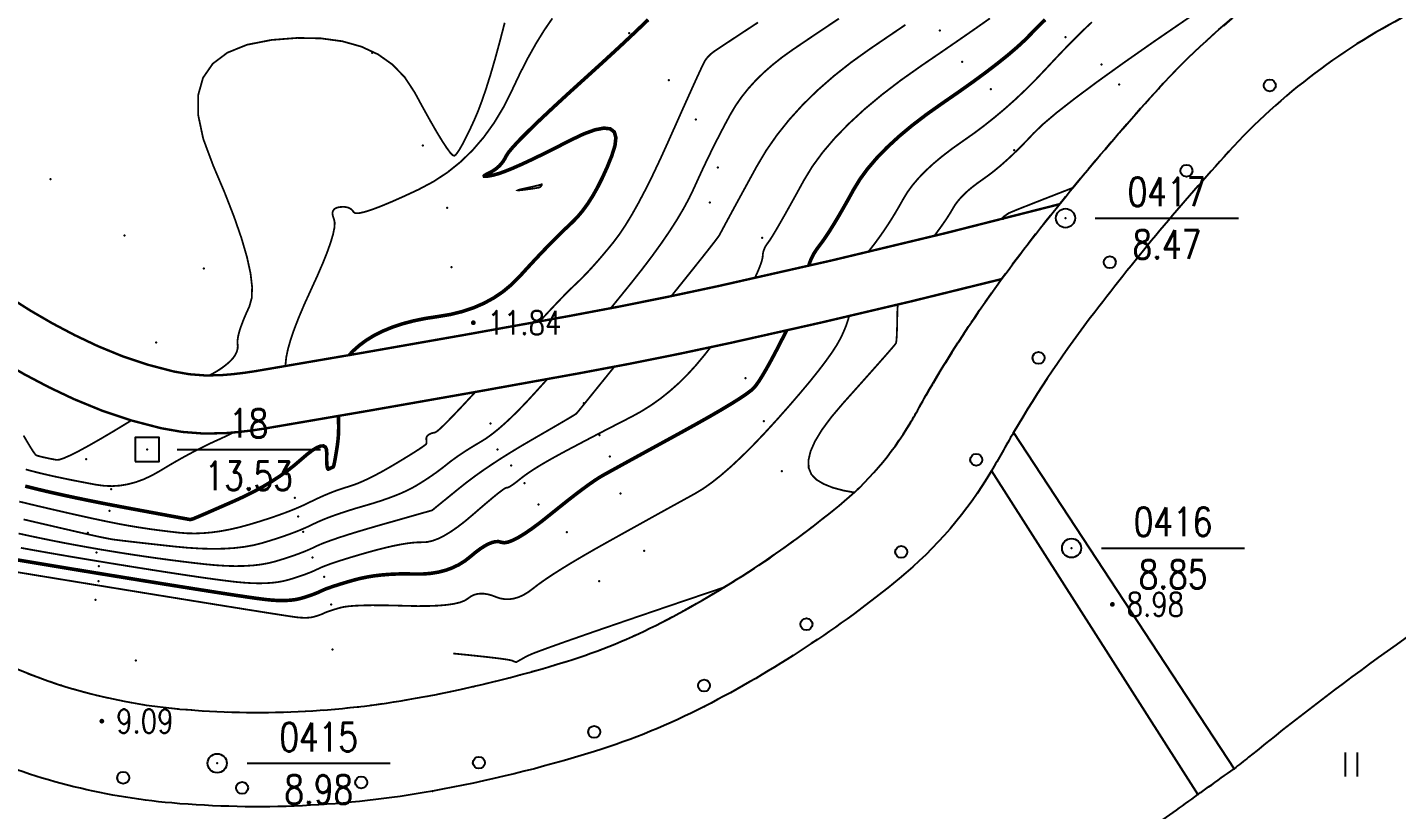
# Model space of a CAD drawing. Extents: x 940 to 2162, y 608 to 1562.
# Drawn here: x 1147.8 to 1205.1, y 651.1 to 683.9 of the extents above; entities that cross this region are included whole.
import ezdxf
from ezdxf.enums import TextEntityAlignment as Align

# ---------------------------------------------------------------- set-up
doc = ezdxf.new("R2010")
doc.units = 0
doc.header["$LTSCALE"] = 0.5
doc.header["$PDSIZE"] = 0.2
doc.linetypes.add('X6', pattern=[2, 1, -1])
doc.layers.get('0').update_dxf_attribs({"linetype": 'CONTINUOUS'})
for name, color, linetype in [('DGX', 2, 'CONTINUOUS'), ('DLSS', 4, 'CONTINUOUS'), ('GCD', 1, 'CONTINUOUS'), ('KZD', 1, 'CONTINUOUS'), ('SXSS', 5, 'CONTINUOUS'), ('ZBTZ', 3, 'CONTINUOUS'), ('ZDH', 1, 'CONTINUOUS')]:
    doc.layers.add(name, color=color, linetype=linetype)
doc.styles.add('HZ', font='rs.shx', dxfattribs={"width": 0.8, "bigfont": 'hztxt.shx'})
doc.linetypes.add('1161', pattern='A,0,[149,AAA.SHX,S=0.15,R=0,X=0,Y=0],-1.6', length=1.6)
doc.linetypes.add('8431', pattern='A,2,[152,AAA.SHX,S=1,R=0,X=0,Y=0],2,[150,AAA.SHX,S=2,R=0,X=0,Y=0],1e-11', length=4)
doc.linetypes.add('8432', pattern='A,2,[158,AAA.SHX,S=1,R=0,X=0,Y=0],2,[150,AAA.SHX,S=2,R=0,X=0,Y=2],1e-11', length=4)

# ---------------------------------------------------------------- blocks, each defined once
blk = doc.blocks.new('gc170')
at = {"linetype": 'Continuous'}
blk.add_circle((0, 0), 0.5, dxfattribs=at)
blk = doc.blocks.new('GC200')
at = {"linetype": 'Continuous', "const_width": 0.2, "flags": 128}
blk.add_lwpolyline([(-0.1, 0, 1), (0.1, 0, 1)], format="xyb", close=True, dxfattribs=at)
blk = doc.blocks.new('gc117')
blk.add_circle((0, 0), 0.8)
blk.add_point((0, 0))
blk = doc.blocks.new('gc121')
for p, q in [((-0.5, -1), (-0.5, 1)), ((0.5, -1), (0.5, 1))]:
    blk.add_line(p, q)
blk = doc.blocks.new('gc115')
blk.add_lwpolyline([(-1, -1), (1, -1), (1, 1), (-1, 1)], close=True)
blk.add_point((0, 0))

msp = doc.modelspace()

# ---------------------------------------------------------------- linework, layer by layer
at = {"layer": 'DGX', "linetype": 'Continuous', "const_width": 0.075, "flags": 128}
for points, elevation in [([(1158.608, 669.733), (1158.605, 669.814), (1158.634, 670.1), (1158.705, 670.438), (1158.815, 670.829), (1158.967, 671.272), (1159.159, 671.767), (1159.391, 672.315), (1159.664, 672.915), (1159.936, 673.51), (1160.165, 674.04), (1160.351, 674.507), (1160.494, 674.909), (1160.594, 675.248), (1160.651, 675.523), (1160.665, 675.734), (1160.636, 675.881), (1160.596, 675.989), (1160.575, 676.085), (1160.575, 676.168), (1160.595, 676.239), (1160.635, 676.296), (1160.695, 676.341), (1160.775, 676.374), (1160.875, 676.393), (1160.98, 676.401), (1161.077, 676.4), (1161.164, 676.388), (1161.241, 676.366), (1161.31, 676.334), (1161.369, 676.292), (1161.418, 676.241), (1161.459, 676.179), (1161.533, 676.135), (1161.683, 676.138), (1161.908, 676.187), (1162.21, 676.282), (1162.587, 676.424), (1163.041, 676.612), (1163.57, 676.847), (1164.175, 677.128), (1164.799, 677.459), (1165.385, 677.844), (1165.932, 678.283), (1166.44, 678.776), (1166.91, 679.323), (1167.342, 679.924), (1167.735, 680.578), (1168.09, 681.287), (1168.426, 681.996), (1168.763, 682.652), (1169.101, 683.255), (1169.441, 683.804), (1169.782, 684.301)], 13), ([(1155.393, 669.335), (1155.42, 669.348), (1155.551, 669.414), (1155.677, 669.485), (1155.8, 669.56), (1155.918, 669.638), (1156.031, 669.721), (1156.14, 669.807), (1156.245, 669.898), (1156.34, 669.991), (1156.421, 670.085), (1156.487, 670.179), (1156.538, 670.274), (1156.575, 670.37), (1156.597, 670.466), (1156.604, 670.563), (1156.597, 670.66), (1156.592, 670.771), (1156.606, 670.906), (1156.639, 671.065), (1156.691, 671.25), (1156.763, 671.459), (1156.853, 671.693), (1156.963, 671.951), (1157.092, 672.235), (1157.189, 672.585), (1157.205, 673.047), (1157.138, 673.619), (1156.989, 674.301), (1156.758, 675.094), (1156.445, 675.997), (1156.05, 677.011), (1155.573, 678.136), (1155.158, 679.25), (1154.949, 680.234), (1154.946, 681.087), (1155.149, 681.81), (1155.558, 682.402), (1156.173, 682.864), (1156.994, 683.195), (1158.021, 683.396), (1159.104, 683.48), (1160.091, 683.461), (1160.983, 683.34), (1161.78, 683.116), (1162.482, 682.79), (1163.088, 682.361), (1163.599, 681.829), (1164.015, 681.195), (1164.363, 680.553), (1164.671, 680), (1164.939, 679.536), (1165.167, 679.16), (1165.355, 678.873), (1165.502, 678.674), (1165.61, 678.564), (1165.678, 678.542), (1165.732, 678.585), (1165.801, 678.668), (1165.883, 678.793), (1165.98, 678.958), (1166.09, 679.164), (1166.214, 679.411), (1166.352, 679.698), (1166.504, 680.026), (1166.667, 680.409), (1166.836, 680.858), (1167.012, 681.375), (1167.195, 681.959), (1167.384, 682.61), (1167.58, 683.329), (1167.784, 684.115)], 13.5), ([(1169.248, 671.603), (1169.596, 671.978), (1169.965, 672.369), (1170.277, 672.694), (1170.532, 672.951), (1170.731, 673.141), (1170.904, 673.306), (1171.086, 673.488), (1171.275, 673.685), (1171.473, 673.9), (1171.678, 674.131), (1171.891, 674.378), (1172.112, 674.642), (1172.341, 674.922), (1172.581, 675.241), (1172.834, 675.619), (1173.101, 676.057), (1173.381, 676.555), (1173.675, 677.113), (1173.982, 677.73), (1174.303, 678.407), (1174.637, 679.144), (1174.96, 679.868), (1175.243, 680.503), (1175.489, 681.05), (1175.696, 681.51), (1175.866, 681.882), (1175.997, 682.167), (1176.09, 682.363), (1176.144, 682.472), (1176.182, 682.536), (1176.226, 682.599), (1176.275, 682.66), (1176.329, 682.72), (1176.389, 682.778), (1176.453, 682.835), (1176.524, 682.891), (1176.599, 682.945), (1176.734, 683.035), (1176.981, 683.198), (1177.34, 683.435), (1177.811, 683.746), (1178.394, 684.129)], 12), ([(1147.454, 664.055), (1147.829, 663.964), (1148.256, 663.862), (1148.737, 663.75), (1149.229, 663.636), (1149.689, 663.531), (1150.119, 663.435), (1150.517, 663.347), (1150.884, 663.269), (1151.22, 663.199), (1151.525, 663.138), (1151.798, 663.086), (1152.06, 663.039), (1152.331, 662.994), (1152.61, 662.95), (1152.898, 662.907), (1153.195, 662.866), (1153.5, 662.827), (1153.814, 662.789), (1154.137, 662.752), (1154.468, 662.726), (1154.81, 662.719), (1155.161, 662.732), (1155.523, 662.764), (1155.894, 662.816), (1156.276, 662.887), (1156.667, 662.977), (1157.068, 663.086), (1157.463, 663.205), (1157.835, 663.323), (1158.185, 663.441), (1158.512, 663.557), (1158.816, 663.673), (1159.098, 663.788), (1159.357, 663.902), (1159.593, 664.016), (1159.816, 664.125), (1160.033, 664.226), (1160.245, 664.32), (1160.452, 664.407), (1160.653, 664.486), (1160.85, 664.557), (1161.041, 664.621), (1161.227, 664.677), (1161.419, 664.738), (1161.627, 664.816), (1161.852, 664.911), (1162.094, 665.024), (1162.352, 665.154), (1162.627, 665.301), (1162.919, 665.466), (1163.227, 665.647), (1163.524, 665.827), (1163.782, 665.985), (1164.001, 666.122), (1164.18, 666.237), (1164.32, 666.331), (1164.421, 666.403), (1164.483, 666.454), (1164.505, 666.483), (1164.508, 666.503), (1164.509, 666.523), (1164.51, 666.543), (1164.51, 666.565), (1164.509, 666.588), (1164.507, 666.611), (1164.505, 666.636), (1164.501, 666.661), (1164.499, 666.686), (1164.5, 666.71), (1164.505, 666.734), (1164.514, 666.757), (1164.526, 666.78), (1164.542, 666.802), (1164.561, 666.823), (1164.584, 666.843), (1164.61, 666.863), (1164.638, 666.88), (1164.67, 666.896), (1164.704, 666.91), (1164.741, 666.922), (1164.78, 666.932), (1164.822, 666.941), (1164.867, 666.948), (1164.95, 666.997), (1165.105, 667.131), (1165.332, 667.352), (1165.631, 667.659), (1166.003, 668.051), (1166.447, 668.529), (1166.553, 668.645)], 12), ([(1147.632, 666.82), (1147.756, 666.607), (1147.864, 666.426), (1147.956, 666.276), (1148.032, 666.158), (1148.092, 666.072), (1148.137, 666.017), (1148.166, 665.993), (1148.188, 665.985), (1148.215, 665.977), (1148.246, 665.967), (1148.28, 665.958), (1148.319, 665.947), (1148.362, 665.936), (1148.409, 665.925), (1148.459, 665.913), (1148.514, 665.901), (1148.573, 665.888), (1148.636, 665.874), (1148.702, 665.86), (1148.773, 665.846), (1148.848, 665.832), (1148.927, 665.817), (1149.01, 665.801), (1149.132, 665.812), (1149.327, 665.877), (1149.596, 665.995), (1149.938, 666.167), (1150.354, 666.393), (1150.843, 666.672), (1151.406, 667.004), (1152.042, 667.391), (1152.145, 667.453)], 13.5), ([(1147.724, 665.402), (1147.859, 665.365), (1148.009, 665.325), (1148.174, 665.283), (1148.355, 665.238), (1148.552, 665.192), (1148.764, 665.143), (1148.992, 665.093), (1149.235, 665.042), (1149.494, 664.988), (1149.768, 664.933), (1150.058, 664.877), (1150.364, 664.818), (1150.685, 664.758), (1151.014, 664.714), (1151.344, 664.703), (1151.674, 664.725), (1152.005, 664.781), (1152.337, 664.869), (1152.669, 664.991), (1153.002, 665.146), (1153.336, 665.334), (1153.667, 665.534), (1153.993, 665.725), (1154.314, 665.906), (1154.629, 666.077), (1154.939, 666.239), (1155.243, 666.391), (1155.542, 666.534), (1155.836, 666.667), (1156.123, 666.8), (1156.4, 666.941), (1156.411, 666.947)], 13)]:
    msp.add_lwpolyline(points, dxfattribs=dict(at, elevation=elevation))
at = {"layer": 'DGX', "color": 3, "linetype": 'Continuous', "const_width": 0.15, "elevation": 12.5, "flags": 128}
for points in [[(1161.274, 670.191), (1161.422, 670.354), (1161.688, 670.592), (1161.99, 670.816), (1162.324, 671.02), (1162.689, 671.202), (1163.086, 671.364), (1163.514, 671.506), (1163.974, 671.627), (1164.466, 671.728), (1164.989, 671.807), (1165.515, 671.895), (1166.012, 672.017), (1166.481, 672.174), (1166.922, 672.366), (1167.336, 672.593), (1167.721, 672.855), (1168.078, 673.153), (1168.408, 673.485), (1168.718, 673.826), (1169.018, 674.15), (1169.306, 674.457), (1169.585, 674.747), (1169.852, 675.019), (1170.109, 675.275), (1170.355, 675.513), (1170.59, 675.734), (1170.818, 675.964), (1171.04, 676.227), (1171.258, 676.526), (1171.47, 676.858), (1171.677, 677.225), (1171.878, 677.627), (1172.075, 678.062), (1172.266, 678.532), (1172.404, 678.969), (1172.441, 679.304), (1172.376, 679.538), (1172.209, 679.67), (1171.94, 679.702), (1171.57, 679.631), (1171.099, 679.46), (1170.525, 679.187), (1169.929, 678.881), (1169.389, 678.611), (1168.906, 678.377), (1168.478, 678.178), (1168.107, 678.015), (1167.792, 677.888), (1167.534, 677.796), (1167.331, 677.74), (1167.175, 677.708), (1167.057, 677.688), (1166.976, 677.68), (1166.932, 677.684), (1166.926, 677.701), (1166.957, 677.729), (1167.025, 677.77), (1167.131, 677.823), (1167.251, 677.885), (1167.362, 677.955), (1167.464, 678.032), (1167.557, 678.116), (1167.642, 678.208), (1167.717, 678.307), (1167.784, 678.414), (1167.842, 678.527), (1167.941, 678.681), (1168.13, 678.908), (1168.41, 679.208), (1168.78, 679.58), (1169.24, 680.026), (1169.791, 680.544), (1170.432, 681.136), (1171.164, 681.8), (1171.911, 682.478), (1172.598, 683.111), (1173.224, 683.699), (1173.791, 684.242)], [(1147.7, 664.702), (1147.987, 664.629), (1148.302, 664.552), (1148.644, 664.471), (1149.013, 664.387), (1149.408, 664.3), (1149.829, 664.21), (1150.276, 664.118), (1150.749, 664.023), (1151.248, 663.925), (1151.773, 663.825), (1152.324, 663.722), (1152.854, 663.624), (1153.313, 663.539), (1153.702, 663.467), (1154.022, 663.408), (1154.272, 663.362), (1154.452, 663.329), (1154.561, 663.309), (1154.602, 663.302), (1154.608, 663.302), (1154.617, 663.303), (1154.628, 663.305), (1154.642, 663.308), (1154.658, 663.312), (1154.676, 663.316), (1154.697, 663.322), (1154.721, 663.329), (1154.77, 663.347), (1154.868, 663.388), (1155.016, 663.45), (1155.213, 663.535), (1155.459, 663.642), (1155.754, 663.771), (1156.099, 663.922), (1156.493, 664.095), (1156.902, 664.284), (1157.293, 664.48), (1157.666, 664.684), (1158.021, 664.895), (1158.358, 665.115), (1158.677, 665.342), (1158.977, 665.577), (1159.26, 665.82), (1159.516, 666.04), (1159.737, 666.207), (1159.923, 666.32), (1160.074, 666.38), (1160.191, 666.386), (1160.273, 666.34), (1160.319, 666.239), (1160.331, 666.086), (1160.328, 665.918), (1160.328, 665.774), (1160.333, 665.654), (1160.341, 665.558), (1160.353, 665.487), (1160.369, 665.439), (1160.389, 665.416), (1160.413, 665.417), (1160.437, 665.429), (1160.46, 665.44), (1160.479, 665.45), (1160.496, 665.458), (1160.511, 665.464), (1160.523, 665.469), (1160.532, 665.473), (1160.539, 665.475), (1160.545, 665.477), (1160.551, 665.48), (1160.558, 665.483), (1160.566, 665.486), (1160.574, 665.49), (1160.582, 665.495), (1160.591, 665.5), (1160.601, 665.506), (1160.612, 665.525), (1160.627, 665.57), (1160.644, 665.643), (1160.664, 665.742), (1160.687, 665.867), (1160.713, 666.019), (1160.742, 666.197), (1160.774, 666.402), (1160.802, 666.625), (1160.821, 666.859), (1160.829, 667.102), (1160.828, 667.355), (1160.817, 667.617), (1160.815, 667.641)]]:
    msp.add_lwpolyline(points, dxfattribs=at)
at = {"layer": 'DGX', "linetype": 'Continuous', "const_width": 0.075}
for points, elevation in [([(1172.226, 672.155), (1172.6, 672.614), (1173.06, 673.182), (1173.526, 673.771), (1173.954, 674.334), (1174.343, 674.873), (1174.694, 675.386), (1175.006, 675.874), (1175.28, 676.338), (1175.516, 676.777), (1175.714, 677.19), (1175.894, 677.589), (1176.077, 677.985), (1176.263, 678.376), (1176.452, 678.764), (1176.644, 679.148), (1176.839, 679.529), (1177.038, 679.906), (1177.239, 680.278), (1177.457, 680.645), (1177.706, 681.004), (1177.986, 681.354), (1178.296, 681.697), (1178.636, 682.03), (1179.008, 682.356), (1179.409, 682.673), (1179.842, 682.983), (1180.299, 683.293), (1180.774, 683.614), (1181.268, 683.945), (1181.78, 684.288)], 11.5), ([(1188.106, 684.299), (1187.555, 683.911), (1186.899, 683.455), (1186.137, 682.93), (1185.268, 682.337), (1184.384, 681.712), (1183.576, 681.094), (1182.844, 680.482), (1182.187, 679.876), (1181.606, 679.277), (1181.101, 678.684), (1180.672, 678.098), (1180.319, 677.518), (1180.019, 676.972), (1179.752, 676.49), (1179.517, 676.071), (1179.314, 675.714), (1179.144, 675.421), (1179.005, 675.19), (1178.899, 675.023), (1178.826, 674.918), (1178.771, 674.845), (1178.724, 674.773), (1178.685, 674.701), (1178.652, 674.628), (1178.626, 674.557), (1178.608, 674.485), (1178.596, 674.414), (1178.592, 674.343), (1178.583, 674.259), (1178.556, 674.151), (1178.513, 674.017), (1178.454, 673.859), (1178.377, 673.675), (1178.283, 673.467), (1178.261, 673.422)], 10.5), ([(1196.51, 684.378), (1195.021, 683.356), (1193.716, 682.442), (1192.593, 681.635), (1191.654, 680.935), (1190.898, 680.344), (1190.325, 679.859), (1189.936, 679.483), (1189.642, 679.17), (1189.356, 678.878), (1189.078, 678.606), (1188.808, 678.355), (1188.546, 678.124), (1188.293, 677.914), (1188.047, 677.724), (1187.81, 677.555), (1187.586, 677.396), (1187.381, 677.24), (1187.195, 677.085), (1187.029, 676.931), (1186.882, 676.779), (1186.754, 676.629), (1186.645, 676.481), (1186.556, 676.334), (1186.465, 676.177), (1186.353, 675.999), (1186.221, 675.8), (1186.067, 675.58), (1185.891, 675.339), (1185.776, 675.185)], 9), ([(1184.567, 684.029), (1183.863, 683.551), (1183.084, 683.02), (1182.295, 682.456), (1181.562, 681.877), (1180.884, 681.283), (1180.262, 680.673), (1179.697, 680.049), (1179.187, 679.409), (1178.732, 678.755), (1178.334, 678.085), (1177.986, 677.448), (1177.682, 676.891), (1177.422, 676.415), (1177.207, 676.018), (1177.036, 675.702), (1176.91, 675.466), (1176.827, 675.311), (1176.79, 675.236), (1176.729, 675.146), (1176.578, 674.946), (1176.337, 674.636), (1176.006, 674.217), (1175.584, 673.688), (1175.073, 673.049), (1174.762, 672.662)], 11), ([(1192.38, 684.142), (1192.114, 683.894), (1191.824, 683.612), (1191.509, 683.297), (1191.17, 682.947), (1190.806, 682.564), (1190.417, 682.147), (1190.012, 681.72), (1189.6, 681.308), (1189.18, 680.911), (1188.752, 680.529), (1188.316, 680.162), (1187.873, 679.809), (1187.421, 679.471), (1186.962, 679.149), (1186.518, 678.835), (1186.113, 678.524), (1185.745, 678.217), (1185.415, 677.913), (1185.123, 677.612), (1184.87, 677.314), (1184.654, 677.02), (1184.477, 676.728), (1184.316, 676.442), (1184.153, 676.163), (1183.986, 675.89), (1183.816, 675.625), (1183.642, 675.366), (1183.465, 675.114), (1183.285, 674.869), (1183.101, 674.632), (1183.017, 674.518)], 9.5), ([(1191.582, 677.201), (1190.147, 676.641), (1189.23, 676.279), (1188.895, 676.138), (1188.852, 676.109), (1188.815, 676.084), (1188.782, 676.061), (1188.755, 676.042), (1188.732, 676.026), (1188.715, 676.012), (1188.702, 676.002), (1188.694, 675.995), (1188.689, 675.989), (1188.684, 675.984), (1188.679, 675.979), (1188.674, 675.975), (1188.67, 675.971), (1188.665, 675.967), (1188.661, 675.964), (1188.657, 675.961), (1188.653, 675.958), (1188.649, 675.955), (1188.646, 675.952), (1188.643, 675.95), (1188.64, 675.947), (1188.638, 675.944), (1188.636, 675.942), (1188.635, 675.939), (1188.614, 675.912), (1188.595, 675.889)], 8.5), ([(1184.248, 672.308), (1184.248, 672.308), (1184.23, 672.001), (1184.226, 671.713), (1184.221, 671.459), (1184.215, 671.242), (1184.209, 671.06), (1184.201, 670.913), (1184.192, 670.802), (1184.182, 670.726), (1184.172, 670.686), (1184.127, 670.628), (1184.017, 670.496), (1183.839, 670.291), (1183.596, 670.014), (1183.286, 669.663), (1182.909, 669.239), (1182.467, 668.743), (1181.957, 668.173), (1181.465, 667.593), (1181.074, 667.064), (1180.784, 666.586), (1180.595, 666.16), (1180.506, 665.785), (1180.518, 665.462), (1180.632, 665.19), (1180.846, 664.969), (1181.149, 664.789), (1181.528, 664.637), (1181.983, 664.515), (1182.428, 664.436)], 9), ([(1182.212, 671.827), (1182.15, 671.616), (1182.065, 671.376), (1181.964, 671.135), (1181.849, 670.891), (1181.7, 670.624), (1181.499, 670.312), (1181.246, 669.956), (1180.942, 669.555), (1180.585, 669.109), (1180.176, 668.619), (1179.715, 668.083), (1179.202, 667.503), (1178.676, 666.928), (1178.178, 666.405), (1177.706, 665.936), (1177.261, 665.519), (1176.843, 665.156), (1176.452, 664.846), (1176.089, 664.589), (1175.751, 664.386), (1175.412, 664.199), (1175.039, 663.994), (1174.634, 663.771), (1174.197, 663.529), (1173.727, 663.268), (1173.224, 662.989), (1172.689, 662.692), (1172.122, 662.376), (1171.561, 662.061), (1171.049, 661.765), (1170.584, 661.49), (1170.166, 661.234), (1169.796, 660.999), (1169.474, 660.783), (1169.199, 660.588), (1168.971, 660.412), (1168.769, 660.261), (1168.569, 660.141), (1168.371, 660.051), (1168.175, 659.992), (1167.982, 659.963), (1167.792, 659.965), (1167.603, 659.997), (1167.417, 660.059), (1167.237, 660.126), (1167.067, 660.172), (1166.906, 660.196), (1166.755, 660.198), (1166.613, 660.179), (1166.481, 660.139), (1166.358, 660.076), (1166.245, 659.993), (1166.11, 659.906), (1165.919, 659.832), (1165.673, 659.773), (1165.373, 659.728), (1165.017, 659.697), (1164.607, 659.68), (1164.141, 659.676), (1163.62, 659.687), (1163.098, 659.702), (1162.629, 659.709), (1162.211, 659.71), (1161.845, 659.704), (1161.531, 659.691), (1161.27, 659.67), (1161.06, 659.643), (1160.903, 659.609), (1160.777, 659.573), (1160.664, 659.539), (1160.562, 659.508), (1160.472, 659.478), (1160.394, 659.452), (1160.328, 659.427), (1160.273, 659.405), (1160.23, 659.385), (1160.191, 659.367), (1160.149, 659.348), (1160.103, 659.329), (1160.053, 659.31), (1159.999, 659.291), (1159.942, 659.272), (1159.881, 659.253), (1159.816, 659.233), (1159.747, 659.216), (1159.671, 659.202), (1159.59, 659.193), (1159.503, 659.187), (1159.409, 659.186), (1159.31, 659.188), (1159.205, 659.194), (1159.094, 659.205), (1158.873, 659.235), (1158.436, 659.302), (1157.784, 659.404), (1156.917, 659.542), (1155.835, 659.716), (1154.538, 659.926), (1153.026, 660.171), (1151.299, 660.453), (1149.573, 660.735), (1148.066, 660.982), (1146.778, 661.194)], 9.5), ([(1176.407, 670.52), (1176.141, 670.18), (1175.796, 669.766), (1175.441, 669.378), (1175.076, 669.016), (1174.7, 668.682), (1174.315, 668.373), (1173.919, 668.092), (1173.513, 667.837), (1173.097, 667.608), (1172.683, 667.396), (1172.284, 667.191), (1171.899, 666.992), (1171.528, 666.799), (1171.172, 666.612), (1170.831, 666.432), (1170.503, 666.259), (1170.19, 666.092), (1169.896, 665.931), (1169.624, 665.779), (1169.374, 665.634), (1169.146, 665.496), (1168.94, 665.366), (1168.757, 665.243), (1168.596, 665.128), (1168.458, 665.021), (1168.337, 664.924), (1168.229, 664.841), (1168.135, 664.772), (1168.055, 664.718), (1167.988, 664.677), (1167.934, 664.65), (1167.894, 664.638), (1167.868, 664.639), (1167.828, 664.628), (1167.749, 664.58), (1167.63, 664.494), (1167.471, 664.371), (1167.273, 664.209), (1167.036, 664.01), (1166.759, 663.774), (1166.442, 663.499), (1166.116, 663.224), (1165.808, 662.987), (1165.519, 662.787), (1165.249, 662.625), (1164.998, 662.5), (1164.765, 662.413), (1164.552, 662.362), (1164.358, 662.35), (1164.159, 662.348), (1163.934, 662.332), (1163.683, 662.301), (1163.404, 662.254), (1163.098, 662.193), (1162.766, 662.116), (1162.407, 662.025), (1162.021, 661.918), (1161.64, 661.808), (1161.294, 661.705), (1160.985, 661.609), (1160.711, 661.52), (1160.473, 661.439), (1160.271, 661.364), (1160.105, 661.297), (1159.975, 661.238), (1159.858, 661.181), (1159.729, 661.124), (1159.588, 661.067), (1159.437, 661.009), (1159.274, 660.951), (1159.099, 660.893), (1158.914, 660.834), (1158.717, 660.774), (1158.506, 660.721), (1158.276, 660.68), (1158.029, 660.651), (1157.763, 660.634), (1157.48, 660.629), (1157.178, 660.637), (1156.859, 660.657), (1156.521, 660.688), (1156.137, 660.734), (1155.677, 660.794), (1155.141, 660.868), (1154.529, 660.958), (1153.842, 661.062), (1153.079, 661.181), (1152.24, 661.314), (1151.326, 661.462), (1150.412, 661.613), (1149.574, 661.753), (1148.813, 661.884), (1148.128, 662.005), (1147.519, 662.115)], 10.5), ([(1172.376, 669.704), (1171.982, 669.215), (1171.566, 668.701), (1171.243, 668.3), (1171.011, 668.013), (1170.871, 667.841), (1170.823, 667.782), (1170.82, 667.779), (1170.817, 667.776), (1170.813, 667.771), (1170.807, 667.766), (1170.802, 667.76), (1170.795, 667.752), (1170.787, 667.744), (1170.779, 667.735), (1170.742, 667.709), (1170.648, 667.651), (1170.498, 667.561), (1170.291, 667.439), (1170.027, 667.284), (1169.707, 667.098), (1169.33, 666.88), (1168.897, 666.629), (1168.446, 666.365), (1168.018, 666.105), (1167.613, 665.851), (1167.231, 665.601), (1166.871, 665.356), (1166.534, 665.116), (1166.22, 664.881), (1165.928, 664.651), (1165.665, 664.437), (1165.436, 664.25), (1165.24, 664.091), (1165.079, 663.96), (1164.951, 663.856), (1164.858, 663.78), (1164.799, 663.731), (1164.773, 663.71), (1164.765, 663.703), (1164.758, 663.697), (1164.751, 663.692), (1164.745, 663.688), (1164.739, 663.685), (1164.734, 663.683), (1164.73, 663.681), (1164.726, 663.681), (1164.69, 663.672), (1164.587, 663.643), (1164.418, 663.596), (1164.183, 663.529), (1163.882, 663.444), (1163.514, 663.339), (1163.08, 663.215), (1162.58, 663.073), (1162.071, 662.926), (1161.609, 662.788), (1161.196, 662.66), (1160.83, 662.541), (1160.513, 662.432), (1160.243, 662.333), (1160.022, 662.244), (1159.848, 662.164), (1159.691, 662.088), (1159.518, 662.012), (1159.331, 661.936), (1159.128, 661.859), (1158.911, 661.781), (1158.678, 661.703), (1158.43, 661.624), (1158.168, 661.545), (1157.885, 661.474), (1157.579, 661.419), (1157.248, 661.38), (1156.894, 661.358), (1156.515, 661.351), (1156.112, 661.361), (1155.686, 661.388), (1155.235, 661.43), (1154.769, 661.483), (1154.297, 661.54), (1153.819, 661.601), (1153.335, 661.666), (1152.845, 661.735), (1152.349, 661.808), (1151.847, 661.885), (1151.339, 661.967), (1150.831, 662.051), (1150.328, 662.139), (1149.83, 662.229), (1149.338, 662.321), (1148.85, 662.417), (1148.369, 662.515), (1147.892, 662.615), (1147.421, 662.718)], 11), ([(1147.632, 663.308), (1148.074, 663.204), (1148.523, 663.1), (1148.931, 663.005), (1149.298, 662.92), (1149.624, 662.845), (1149.908, 662.779), (1150.151, 662.724), (1150.353, 662.678), (1150.514, 662.642), (1150.649, 662.612), (1150.776, 662.584), (1150.894, 662.559), (1151.004, 662.537), (1151.104, 662.517), (1151.196, 662.499), (1151.279, 662.484), (1151.353, 662.471), (1151.454, 662.457), (1151.62, 662.436), (1151.849, 662.408), (1152.141, 662.374), (1152.497, 662.333), (1152.917, 662.286), (1153.401, 662.232), (1153.948, 662.172), (1154.512, 662.119), (1155.046, 662.086), (1155.55, 662.073), (1156.024, 662.081), (1156.468, 662.109), (1156.881, 662.158), (1157.265, 662.227), (1157.618, 662.316), (1157.947, 662.415), (1158.257, 662.513), (1158.548, 662.611), (1158.82, 662.708), (1159.074, 662.804), (1159.308, 662.9), (1159.524, 662.995), (1159.721, 663.09), (1159.919, 663.184), (1160.139, 663.28), (1160.38, 663.377), (1160.644, 663.475), (1160.929, 663.574), (1161.236, 663.674), (1161.564, 663.776), (1161.915, 663.878), (1162.265, 663.981), (1162.592, 664.085), (1162.896, 664.19), (1163.178, 664.295), (1163.437, 664.401), (1163.673, 664.507), (1163.887, 664.614), (1164.078, 664.722), (1164.255, 664.83), (1164.427, 664.939), (1164.594, 665.048), (1164.755, 665.158), (1164.911, 665.268), (1165.062, 665.379), (1165.208, 665.49), (1165.348, 665.602), (1165.491, 665.715), (1165.644, 665.829), (1165.807, 665.946), (1165.98, 666.064), (1166.164, 666.185), (1166.358, 666.307), (1166.562, 666.431), (1166.777, 666.557), (1167.004, 666.699), (1167.248, 666.875), (1167.507, 667.082), (1167.782, 667.322), (1168.074, 667.594), (1168.381, 667.898), (1168.704, 668.235), (1169.044, 668.604), (1169.375, 668.97), (1169.573, 669.187)], 11.5)]:
    msp.add_lwpolyline(points, dxfattribs=dict(at, elevation=elevation))
at = {"layer": 'DGX', "color": 3, "linetype": 'Continuous', "const_width": 0.15, "elevation": 10}
for points in [[(1190.419, 684.242), (1190.096, 683.93), (1189.831, 683.655), (1189.566, 683.385), (1189.244, 683.088), (1188.865, 682.764), (1188.429, 682.414), (1187.936, 682.036), (1187.386, 681.632), (1186.779, 681.201), (1186.115, 680.743), (1185.451, 680.273), (1184.844, 679.809), (1184.294, 679.349), (1183.801, 678.894), (1183.365, 678.444), (1182.985, 677.999), (1182.663, 677.559), (1182.398, 677.123), (1182.168, 676.707), (1181.952, 676.326), (1181.752, 675.98), (1181.565, 675.669), (1181.393, 675.393), (1181.235, 675.152), (1181.092, 674.946), (1180.963, 674.775), (1180.849, 674.621), (1180.75, 674.469), (1180.666, 674.316), (1180.597, 674.164), (1180.543, 674.013), (1180.523, 673.935)], [(1179.59, 671.224), (1179.526, 671.096), (1179.301, 670.652), (1179.094, 670.254), (1178.905, 669.901), (1178.734, 669.595), (1178.581, 669.335), (1178.447, 669.12), (1178.33, 668.952), (1178.232, 668.829), (1178.106, 668.713), (1177.908, 668.563), (1177.636, 668.379), (1177.291, 668.162), (1176.873, 667.911), (1176.382, 667.626), (1175.818, 667.308), (1175.181, 666.955), (1174.54, 666.604), (1173.964, 666.289), (1173.454, 666.009), (1173.01, 665.766), (1172.632, 665.558), (1172.319, 665.385), (1172.072, 665.249), (1171.89, 665.148), (1171.725, 665.05), (1171.528, 664.92), (1171.299, 664.76), (1171.038, 664.569), (1170.745, 664.348), (1170.42, 664.095), (1170.063, 663.811), (1169.673, 663.497), (1169.287, 663.19), (1168.938, 662.93), (1168.628, 662.717), (1168.355, 662.55), (1168.12, 662.43), (1167.923, 662.356), (1167.764, 662.329), (1167.642, 662.349), (1167.532, 662.377), (1167.408, 662.376), (1167.268, 662.345), (1167.113, 662.284), (1166.943, 662.194), (1166.758, 662.074), (1166.559, 661.925), (1166.344, 661.746), (1166.113, 661.565), (1165.863, 661.41), (1165.596, 661.28), (1165.311, 661.176), (1165.007, 661.098), (1164.686, 661.046), (1164.347, 661.019), (1163.989, 661.019), (1163.629, 661.025), (1163.281, 661.021), (1162.947, 661.005), (1162.624, 660.979), (1162.315, 660.942), (1162.018, 660.893), (1161.734, 660.834), (1161.462, 660.764), (1161.209, 660.691), (1160.979, 660.622), (1160.773, 660.558), (1160.592, 660.499), (1160.434, 660.445), (1160.299, 660.396), (1160.189, 660.351), (1160.103, 660.311), (1160.024, 660.274), (1159.939, 660.236), (1159.845, 660.198), (1159.745, 660.16), (1159.636, 660.121), (1159.521, 660.082), (1159.398, 660.043), (1159.267, 660.004), (1159.126, 659.968), (1158.974, 659.941), (1158.809, 659.922), (1158.633, 659.911), (1158.445, 659.907), (1158.244, 659.912), (1158.032, 659.926), (1157.808, 659.947), (1157.505, 659.985), (1157.056, 660.048), (1156.463, 660.136), (1155.723, 660.25), (1154.839, 660.389), (1153.809, 660.553), (1152.633, 660.743), (1151.312, 660.958), (1149.992, 661.174), (1148.82, 661.368), (1147.795, 661.539), (1146.918, 661.688)]]:
    msp.add_lwpolyline(points, dxfattribs=at)
at = {"layer": 'DGX', "linetype": 'Continuous', "const_width": 0.075, "flags": 128}
msp.add_lwpolyline([(1168.636, 677.178), (1168.5, 677.147), (1168.403, 677.123), (1168.344, 677.106), (1168.324, 677.096), (1168.342, 677.092), (1168.399, 677.095), (1168.494, 677.104), (1168.627, 677.121), (1168.771, 677.14), (1168.897, 677.157), (1169.004, 677.173), (1169.092, 677.187), (1169.163, 677.199), (1169.215, 677.21), (1169.249, 677.219), (1169.264, 677.227), (1169.27, 677.234), (1169.276, 677.24), (1169.281, 677.246), (1169.287, 677.252), (1169.292, 677.257), (1169.297, 677.262), (1169.302, 677.267), (1169.307, 677.271), (1169.311, 677.276), (1169.315, 677.281), (1169.32, 677.287), (1169.324, 677.293), (1169.328, 677.3), (1169.332, 677.308), (1169.336, 677.317), (1169.34, 677.326), (1169.342, 677.335), (1169.343, 677.341), (1169.342, 677.346), (1169.338, 677.348), (1169.333, 677.349), (1169.326, 677.348), (1169.317, 677.344), (1169.305, 677.339), (1169.284, 677.331), (1169.245, 677.319), (1169.188, 677.304), (1169.114, 677.286), (1169.021, 677.264), (1168.911, 677.239), (1168.782, 677.21)], close=True, dxfattribs=at)
at = {"layer": 'DGX', "linetype": 'Continuous', "const_width": 0.075}
msp.add_lwpolyline([(1176.98, 660.464), (1176.735, 660.381), (1174.711, 659.695), (1172.981, 659.104), (1171.544, 658.61), (1170.401, 658.211), (1169.552, 657.908), (1168.997, 657.701), (1168.736, 657.589), (1168.628, 657.529), (1168.535, 657.477), (1168.455, 657.432), (1168.39, 657.396), (1168.338, 657.367), (1168.301, 657.346), (1168.278, 657.332), (1168.269, 657.327), (1168.264, 657.326), (1168.255, 657.328), (1168.24, 657.333), (1168.221, 657.34), (1168.196, 657.349), (1168.166, 657.361), (1168.131, 657.375), (1168.091, 657.392), (1168.016, 657.412), (1167.874, 657.437), (1167.665, 657.467), (1167.39, 657.502), (1167.049, 657.542), (1166.641, 657.586), (1166.167, 657.636), (1165.626, 657.69)], dxfattribs=at)
at = {"layer": 'DLSS', "linetype": 'X6', "flags": 128}
for points in [[(1405.624, 701.519, 0.023491), (1388.946, 697.665, 0.038552), (1378.841, 693.963, 0.006529), (1362.365, 686.181, 0.01772), (1356.259, 682.926, 0.061108), (1340.875, 671.298, -0.068267), (1328.257, 662.041, -0.016009), (1322.768, 659.289, -0.02366), (1319.075, 657.791, -0.045219), (1311.753, 655.94, -0.054238), (1305.676, 655.642, -0.016984), (1302.16, 655.972, -0.008186), (1294.556, 657.073, -0.038193), (1277.652, 661.147, 0.036458), (1258.974, 665.717, 0.035354), (1247.582, 666.819, 0.045553), (1238.471, 666.223, 0.061008), (1228.1, 663.26, 0.040861), (1214.444, 656.12, 0.02985), (1203.233, 648.064, -0.02999), (1192.717, 640.511, -0.020006), (1180.636, 633.548, -0.026961), (1171.369, 629.309, -0.054055), (1160.073, 626.219, -0.04426), (1145.532, 625.191, -0.019079), (1136.568, 625.694, -0.029014), (1130.945, 626.556, -0.033538), (1120.283, 629.591, -0.038874), (1111.674, 633.456, -0.013137), (1106.236, 636.613, -0.020575), (1103.041, 638.768, -0.022143), (1098.098, 642.756, -0.017543), (1092.178, 648.363, -0.021757), (1089.667, 651.146, -0.01219), (1085.315, 656.683, -0.059278), (1079.196, 667.289, -0.062631), (1076.018, 678.349, -0.023199), (1075.31, 684.86, -0.062756), (1075.418, 686.568, -0.014391), (1077.831, 697.485, 0.00835), (1082.317, 716.674, 0.00067), (1087.064, 738.772, 0.004508), (1087.747, 742.12, 0.013968), (1088.586, 747.179, 0.003122), (1091.46, 769.142, 0.007981), (1093.75, 790.285, 0.017627), (1094.307, 800.086, 0.024093), (1094.112, 807.365, 0.011914), (1092.709, 821.525, 0.010278), (1091.978, 826.602, 0.009428), (1090.967, 832.077, 0.063866), (1090.093, 834.638, 0.027206), (1087.788, 838.75, 0.027206)], [(1406.22, 698.247, 0.023491), (1389.846, 694.463, 0.038552), (1380.222, 690.938, 0.006529), (1363.824, 683.193, 0.01772), (1357.926, 680.049, 0.061108), (1343.188, 668.909, -0.068267), (1329.842, 659.117, -0.016009), (1324.163, 656.27, -0.02366), (1320.178, 654.654, -0.045219), (1312.273, 652.656, -0.054238), (1305.478, 652.323, -0.016984), (1301.738, 652.674, -0.008186), (1294.026, 653.79, -0.038193), (1276.629, 657.983, 0.036458), (1258.421, 662.438, 0.035354), (1247.496, 663.494, 0.045553), (1238.989, 662.938, 0.061008), (1229.395, 660.198, 0.040861), (1216.22, 653.309, 0.030612), (1205.075, 645.274, -0.032321), (1194.492, 637.699, -0.018438), (1180.8, 629.864, -0.032389), (1172.587, 626.215, -0.034847), (1162.45, 623.26, -0.040464), (1153.434, 622.052, -0.007224), (1149.162, 621.89, -0.008372), (1145.473, 621.866, -0.021019), (1138.428, 622.234, -0.01798), (1130.251, 623.304, -0.044583), (1120.557, 625.833, -0.038874), (1110.081, 630.537, -0.013137), (1104.492, 633.782, -0.020575), (1101.07, 636.09, -0.022143), (1095.897, 640.263, -0.017543), (1089.808, 646.03, -0.021757), (1087.103, 649.028, -0.01219), (1082.651, 654.693, -0.059278), (1076.139, 665.979, -0.062631), (1072.732, 677.837, -0.023199), (1071.991, 684.654, -0.062756), (1072.152, 687.192, -0.014391), (1074.606, 698.295, 0.00835), (1079.067, 717.377, 0.00067), (1083.812, 739.466, 0.004508), (1084.483, 742.755, 0.013968), (1085.291, 747.631, 0.003122), (1088.16, 769.553, 0.007981), (1090.439, 790.59, 0.017627), (1090.982, 800.157, 0.024093), (1090.796, 807.116, 0.011914), (1089.409, 821.118, 0.010278), (1088.697, 826.06, 0.009428), (1087.709, 831.412, 0.063866), (1087.108, 833.172, 0.027206), (1084.98, 836.969)]]:
    msp.add_lwpolyline(points, format="xyb", dxfattribs=at)
at = {"layer": 'DLSS', "linetype": 'X6'}
msp.add_lwpolyline([(1213.006, 689.928, 0.130561), (1204.127, 688.121, 0.093388), (1195.179, 681.366, 0.021081), (1189.361, 674.398, 0.030276), (1185.689, 668.951, 0.00631), (1185.162, 668.03, -0.006859), (1184.777, 667.358, -0.087346), (1181.795, 663.882, -0.053054), (1174.349, 658.987, -0.043452), (1170.375, 657.359, -0.030894), (1164.053, 655.811, -0.066536), (1154.184, 655.363, -0.082528), (1146.889, 657.242, -0.045763), (1140.59, 660.751, -0.04717), (1135.246, 665.198, -0.0207), (1130.841, 670.01, -0.023131), (1127.336, 674.588, -0.042521), (1121.194, 685.258, -0.037395), (1116.171, 698.504, -0.020701), (1113.623, 708.636, -0.035855), (1112.871, 714.245, -0.023383), (1112.757, 721.915, -0.017331)], format="xyb", dxfattribs=at)
at = {"layer": 'DLSS', "linetype": 'Continuous', "const_width": 0.1, "flags": 128}
msp.add_lwpolyline([(1191.023, 676.514, -0.009873), (1176.708, 673.078, -0.00885), (1170.483, 671.828, -0.003226), (1157.373, 669.524, -0.025054), (1155.908, 669.351, -0.072416), (1153.924, 669.504, -0.050495), (1150.737, 670.57, -0.030761), (1147.923, 672.053, -0.026917), (1144.858, 674.152, -0.024127)], format="xyb", dxfattribs=at)
at = {"layer": 'DLSS', "linetype": 'Continuous', "flags": 128}
msp.add_lwpolyline([(1188.598, 673.377, 0.1, 0.1, -0.007782), (1177.23, 670.699, 0.1, 0.1, -0.00885), (1170.92, 669.432, 0.1, 0.1, -0.003226), (1157.779, 667.122, 0.1, 0.1, -0.025054), (1156.072, 666.921, 0.1, 0.1, -0.072416), (1153.388, 667.129, 0.1, 0.1, -0.050495), (1149.736, 668.35, 0.1, 0.1, -0.030761), (1146.657, 669.973, 0.1, 0.1, -0.026917)], format="xyseb", dxfattribs=at)
at = {"layer": 'KZD', "linetype": 'Continuous'}
for p, q in [((1192.522, 675.927), (1198.522, 675.927)), ((1154.063, 666.233), (1160.063, 666.233)), ((1192.777, 662.106), (1198.777, 662.106)), ((1156.993, 653.09), (1162.993, 653.09))]:
    msp.add_line(p, q, dxfattribs=at)
at = {"layer": 'SXSS', "linetype": 'Continuous', "flags": 128}
msp.add_lwpolyline([(1101.766, 756.29, 0.014959), (1097.637, 752.312, 0.04404), (1096.401, 750.802, 0.096481), (1087.79, 730.751, 0.051721), (1083.353, 690.556, 0.015844), (1083.74, 675.15, 0.061945), (1084.45, 671.259, 0.075988), (1087.58, 664.876, 0.04173), (1095.798, 654.94, 0.0388), (1106.608, 645.482, 0.045561), (1117.041, 639.083, 0.047957), (1127.438, 635.131, 0.042206), (1139.859, 632.831, 0.053405), (1158.281, 632.978, 0.071458), (1171.625, 636.491, 0.015598), (1181.786, 641.166, 0.042414), (1185.304, 643.31, 0.002696), (1191.093, 647.596, -0.004368), (1194.674, 650.23, -0.000025), (1195.787, 651.034, -0.000027), (1196.82, 651.779, -0.001762), (1197.265, 652.098, -0.000737), (1198.332, 652.854)], format="xyb", dxfattribs=at)
at = {"layer": 'SXSS', "linetype": 'Continuous'}
for points in [[(1205.884, 684.581, 0.093388), (1198.103, 678.707, 0.021081), (1192.498, 671.995, 0.030276), (1189.094, 666.944, 0.00631), (1188.617, 666.11, -0.006859), (1188.177, 665.344, -0.087346), (1184.304, 660.828, -0.053054), (1176.158, 655.473, -0.043452), (1171.55, 653.586, -0.030894), (1164.754, 651.922, -0.066536), (1153.839, 651.426, -0.082528), (1145.289, 653.628, -0.045763), (1138.359, 657.488, -0.04717), (1132.443, 662.411, -0.0207), (1127.818, 667.465, -0.023131), (1124.09, 672.333, -0.042521), (1117.614, 683.585, -0.037395), (1112.381, 697.382, -0.020701), (1109.753, 707.831, -0.035855), (1108.926, 714.002, -0.023383), (1108.807, 722.041, -0.017331)], [(1406.164, 708.526, 0.025855), (1387.104, 704.217, 0.038552), (1376.015, 700.155, 0.006529), (1359.378, 692.297, 0.01772), (1352.846, 688.815, 0.061108), (1336.14, 676.187, -0.068267), (1325.014, 668.024, -0.016009), (1319.915, 665.468, -0.02366), (1316.818, 664.212, -0.045219), (1310.687, 662.662, -0.054238), (1306.08, 662.436, -0.016984), (1303.025, 662.723, -0.008186), (1295.642, 663.792, -0.038193), (1279.747, 667.623, 0.036458), (1260.106, 672.428, 0.035354), (1247.757, 673.622, 0.045553), (1237.411, 672.946, 0.061008), (1225.449, 669.529, 0.040861), (1210.809, 661.874, 0.02985), (1198.939, 653.344, -0.001927), (1198.332, 652.854, -0.020006)]]:
    msp.add_lwpolyline(points, format="xyb", dxfattribs=at)
at = {"layer": 'SXSS', "linetype": '8432', "elevation": 7.811, "flags": 128}
msp.add_lwpolyline([(1189.094, 666.944), (1198.332, 652.854)], dxfattribs=at)
at = {"layer": 'SXSS', "linetype": '8431', "flags": 128}
msp.add_lwpolyline([(1188.177, 665.344), (1196.82, 651.779)], dxfattribs=at)
at = {"layer": 'ZBTZ', "linetype": '1161', "flags": 128}
msp.add_lwpolyline([(1330.74, 833.762), (1327.56, 840.768), (1319.707, 863.134), (1319.598, 863.445, -0.077672), (1319.176, 867.141, -0.089807), (1319.974, 870.7, -0.089946), (1322.608, 874.728, -0.118766), (1326.471, 877.237, -0.102595), (1331.41, 877.907, -0.141061), (1335.992, 876.236, -0.020708), (1338.015, 874.629, -0.026382), (1339.616, 873.089, -0.013245), (1341.446, 871.028, -0.005397), (1345.414, 866.207, -0.028768), (1347.217, 863.684, -0.015584), (1349.754, 859.369), (1356.2, 845.721, 0.167735), (1359.482, 841.341, 0.247764), (1363.284, 840.922, 0.111916), (1366.354, 843.018, 0.069822), (1369.739, 847.866, 0.053027), (1371.017, 851.218, 0.052663), (1371.567, 854.788, -0.001571), (1370.445, 864.094, -0.002172), (1369.681, 870.852, -0.000159), (1368.865, 878.383, -0.005831), (1368.835, 878.697, -0.046402), (1368.869, 882.664, 0.020508), (1369.267, 889.274, 0.003582), (1369.284, 890.636, 0.000782), (1369.306, 897.171, 0.026584), (1369.127, 900.636, 0.003874), (1368.949, 902.217), (1368.093, 906.685, 0.009169), (1365.623, 916.544, 0.037036), (1365.013, 918.279, 0.007585), (1357.022, 935.837, 0.004872), (1343.846, 962.973, 0.008475), (1342.009, 966.513, 0.003614), (1335.854, 977.703), (1329.948, 984.969, 0.013099), (1326.606, 988.431, 0.028527), (1325.252, 989.619, 0.014737), (1320.307, 993.25, 0.008963), (1311.673, 998.981, 0.047867), (1307.452, 1001.138, 0.027113), (1298.54, 1004.116), (1269.742, 1011.439, -0.020512), (1261.532, 1014.034, -0.033977), (1256.413, 1016.291, -0.005961), (1247.965, 1020.851, -0.018837), (1245.102, 1022.585, -0.027926), (1242.305, 1024.659, -0.006734), (1232.843, 1032.749, -0.04167), (1227.657, 1038.133, -0.025832), (1220.986, 1047.25), (1219.164, 1049.83), (1198.288, 1046.029), (1190.582, 1046.64), (1190.582, 1044.115), (1180.434, 1044.141), (1180.52, 1046.834), (1175.967, 1046.977), (1177.339, 952.841), (1172.053, 952.633), (1170.186, 899.769), (1161.268, 883.069), (1145.898, 871.231), (1125.512, 864.649), (1099.71, 863.887), (1069.546, 881.138), (1074.012, 867.156), (1077.612, 862.785), (1080.531, 860.039), (1081.322, 863.46), (1088.163, 863.46), (1082.903, 845.379), (1085.515, 845.893), (1090.005, 847.604), (1092.212, 841.814), (1092.782, 840.069), (1087.738, 838.245), (1087.788, 838.75, -0.027206), (1090.093, 834.638, -0.063866), (1090.967, 832.077, -0.009428), (1091.978, 826.602, -0.010278), (1092.709, 821.525, -0.011914), (1094.112, 807.365, -0.024093), (1094.307, 800.086, -0.017627), (1093.75, 790.285, -0.007981), (1091.46, 769.142), (1090.266, 759.756, -0.034067), (1095.724, 760.461, -0.049637), (1102.31, 760.204, -0.002641), (1103.782, 759.992, -0.005392), (1104.566, 759.866, -0.072064), (1109.903, 758.132, -0.111845), (1113.518, 755.204, -0.124873), (1115.369, 751.047, -0.065747), (1115.6, 745.122, -0.036581), (1114.485, 738.437, 0.034334), (1113.46, 732.463, 0.017331), (1112.757, 721.915, 0.023383), (1112.871, 714.245, 0.035855), (1113.623, 708.636, 0.020701), (1116.171, 698.504, 0.037395), (1121.194, 685.258, 0.042521), (1127.336, 674.588, 0.023131), (1130.841, 670.01, 0.0207), (1135.246, 665.198, 0.04717), (1140.59, 660.751, 0.045763), (1146.889, 657.242, 0.082528), (1154.184, 655.363, 0.066536), (1164.053, 655.811, 0.030894), (1170.375, 657.359, 0.043452), (1174.349, 658.987, 0.053054), (1181.795, 663.882, 0.087346), (1184.777, 667.358, 0.006859), (1185.162, 668.03, -0.00631), (1185.689, 668.951, -0.030276), (1189.361, 674.398, -0.021081), (1195.179, 681.366, -0.093388), (1204.127, 688.121, -0.130561), (1213.006, 689.928, -0.010639), (1220.792, 689.303, 0.006428), (1233.29, 688.193, 0.002335), (1242.048, 687.569, 0.003845), (1247.331, 687.259, 0.198568), (1251.993, 688.913, 0.144016), (1256.476, 696.199, 0.089715), (1257.029, 702.564, -0.069383), (1257.544, 713.69, -0.036422), (1260.85, 726.238, -0.155986), (1264.056, 730.545, -0.201176), (1270.425, 731.999, -0.180181), (1276.131, 728.662, -0.023263), (1278.275, 725.774, -0.025036), (1280.027, 722.865, -0.024343), (1284.36, 713.736, 0.019447), (1289.34, 702.974, 0.019178), (1295.661, 691.692, 0.062456), (1297.592, 689.274, 0.049333), (1298.871, 688.252, 0.035102), (1301.354, 686.88, 0.031434), (1304.797, 685.537, 0.071847), (1305.499, 685.42, 0.023809), (1306.045, 685.434, 0.017093), (1307.054, 685.543, 0.043665), (1310.87, 686.431, 0.036297), (1315.467, 688.312, 0.015778), (1318.218, 689.79, 0.010859), (1322.259, 692.244, 0.021309), (1324.617, 693.893, 0.012897), (1324.725, 693.98, 0.037347), (1324.729, 698.732, 0.016633), (1324.405, 701.739, 0.020292), (1323.978, 704.074, 0.118409), (1320.61, 710.916, -0.070031), (1311.692, 725.357, -0.022972), (1306.681, 738.373, -0.0249), (1303.212, 750.825, -0.055447), (1301.993, 761.741, -0.043106), (1303.164, 775.36, -0.084624), (1307.367, 787.214, -0.274119), (1314.059, 791.099, -0.174301), (1319.049, 789.254, -0.08134), (1323.489, 784.08, -0.158868), (1326.899, 769.631, 0.115392), (1329.098, 754.723, 0.02739), (1333.464, 745.227, 0.044069), (1336.764, 740.122, 0.11721), (1341.453, 736.364, 0.097181), (1349.101, 734.424, 0.13611), (1353.055, 735.291, 0.054193), (1355.838, 737.173), (1357.4, 741.046), (1359.601, 743.988), (1358.961, 747.74, 0.012312), (1357.65, 750.599, 0.027255), (1356.292, 753.032, 0.002451), (1353.397, 757.564, -0.003279), (1351.199, 761.018, -0.001211), (1348.636, 765.126, -0.001537), (1346.63, 768.381, -0.018479), (1344.35, 772.434, -0.013579), (1341.682, 777.983, -0.01746), (1340.066, 781.958, -0.019016), (1338.839, 785.749, -0.01542), (1337.304, 791.906, -0.016269), (1336.217, 797.847, -0.000047), (1335.237, 804.412, -0.000121), (1334.856, 806.965, -0.000007), (1333.963, 812.968, -0.000007), (1333.071, 818.963, -0.001307), (1332.463, 823.128, 0.000982), (1331.662, 828.632, 0.015736), (1330.74, 833.762)], format="xyb", close=True, dxfattribs=at)
at = {"layer": 'ZDH', "linetype": 'Continuous'}
for p in [(1172.999, 683.684, 13.189), (1186.013, 683.789, 11.179), (1191.272, 683.508, 9.789), (1191.272, 683.508, 9.789), (1162.24, 682.855, 13.806), (1186.95, 682.481, 10.625), (1192.78, 682.369, 9.104), (1192.78, 682.369, 9.104), (1174.66, 681.712, 12.939), (1188.139, 681.334, 9.976), (1193.515, 681.528, 8.662), (1193.515, 681.528, 8.662), (1195.179, 681.366, 7.811), (1175.793, 680.067, 12.486), (1164.352, 678.973, 13.693), (1189.118, 678.777, 9.087), (1198.103, 678.707, 8.413), (1176.705, 678.054, 11.937), (1148.755, 677.559, 14.245), (1165.374, 676.356, 13.141), (1176.377, 676.589, 11.539), (1188.669, 675.894, 8.645), (1151.859, 675.209, 14.128), (1178.575, 675.111, 10.562), (1165.553, 673.875, 12.409), (1155.177, 673.82, 13.949), (1186.236, 672.79, 8.518), (1166.47, 671.548, 11.836), (1153.191, 670.715, 13.944), (1170.92, 669.432, 11.085), (1177.867, 669.219, 10.067), (1149.736, 668.35, 13.812), (1171.096, 668.173, 11.042), (1167.189, 667.322, 11.568), (1178.639, 667.428, 9.468), (1156.072, 666.921, 13.137), (1171.76, 666.836, 10.483), (1189.094, 666.944, 8.817), (1150.258, 665.833, 13.691), (1167.476, 666.23, 11.14), (1172.188, 665.937, 10.028), (1168.051, 665.567, 10.677), (1179.385, 665.332, 8.979), (1188.177, 665.344, 8.815), (1158.635, 665.203, 12.814), (1168.61, 664.826, 10.163), (1151.298, 664.581, 13.074), (1158.991, 664.209, 12.339), (1172.63, 664.394, 9.323), (1151.235, 663.668, 12.399), (1169.2, 663.926, 9.573), (1159.131, 663.429, 11.799), (1150.325, 662.738, 11.659), (1159.337, 662.789, 11.353), (1170.38, 662.766, 9.107), (1150.693, 661.926, 11.223), (1173.621, 661.992, 9.032), (1150.781, 661.348, 10.868), (1159.739, 661.705, 10.608), (1150.769, 660.724, 10.423), (1160.224, 660.906, 9.937), (1171.736, 660.725, 9.051), (1150.65, 659.943, 9.972), (1160.509, 659.743, 9.156), (1160.568, 657.85, 8.947), (1152.336, 657.394, 9.074), (1176.158, 655.473, 8.98), (1198.332, 652.854, 8.857), (1198.332, 652.854, 8.857), (1164.754, 651.922, 8.967), (1196.82, 651.779, 8.863), (1196.82, 651.779, 8.863)]:
    msp.add_point(p, dxfattribs=at)

# ---------------------------------------------------------------- block references
at = {"layer": 'GCD', "linetype": 'Continuous'}
ref = msp.add_blockref('GC200', (1166.47, 671.548, 11.836), dxfattribs=dict(at, xscale=0.5, yscale=0.5, zscale=0.5))
ref.add_attrib('height', '11.84', dxfattribs={"linetype": 'Continuous', "height": 1, "style": 'HZ', "width": 0.8}).set_placement((1167.07, 671.548, 11.836), align=Align.MIDDLE_LEFT)
ref = msp.add_blockref('GC200', (1193.237, 659.747, 8.98), dxfattribs=dict(at, xscale=0.5, yscale=0.5, zscale=0.5))
ref.add_attrib('height', '8.98', dxfattribs={"linetype": 'Continuous', "height": 1, "style": 'HZ', "width": 0.8}).set_placement((1193.837, 659.747, 8.98), align=Align.MIDDLE_LEFT)
ref = msp.add_blockref('GC200', (1150.911, 654.854, 9.092), dxfattribs=dict(at, xscale=0.5, yscale=0.5, zscale=0.5))
ref.add_attrib('height', '9.09', dxfattribs={"linetype": 'Continuous', "height": 1, "style": 'HZ', "width": 0.8}).set_placement((1151.511, 654.854, 9.092), align=Align.MIDDLE_LEFT)
at = {"layer": 'KZD', "linetype": 'Continuous', "xscale": 0.5, "yscale": 0.5}
for name, p in [('gc117', (1191.272, 675.927, 8.471)), ('gc115', (1152.813, 666.233, 13.525)), ('gc117', (1191.527, 662.106, 8.851)), ('gc117', (1155.743, 653.09, 8.978))]:
    msp.add_blockref(name, p, dxfattribs=at)
at = {"layer": 'ZBTZ', "linetype": 'Continuous', "yscale": 0.5}
for p, xscale, rotation in [((1199.828, 681.49, 7.252), 0.5, 220.9015893946452), ((1196.339, 677.915, 7.252), 0.5, 228.6933329927518), ((1193.13, 674.081, 7.252), 0.5, 231.434057213467), ((1190.143, 670.073, 7.252), 0.5, 235.8689233037394), ((1187.537, 665.808, 7.252), 0.5, 239.4964818860851), ((1184.394, 661.945, 7.252), 0.4999999999999999, 222.120378328744), ((1180.422, 658.913, 7.252), 0.4999999999999999, 214.0536828028425), ((1176.133, 656.347, 7.252), 0.5, 207.7264846483717), ((1171.533, 654.406, 7.252), 0.4999999999999999, 197.7614927565036), ((1166.704, 653.115, 7.252), 0.5, 192.4023886423191), ((1151.806, 652.48, 7.252), 0.5, 170.3446970673613), ((1156.784, 652.06, 7.252), 0.5, 179.0708240630051), ((1161.775, 652.288, 7.252), 0.5, 186.1536348641175)]:
    msp.add_blockref('gc170', p, dxfattribs=dict(at, xscale=xscale, rotation=rotation))
at = {"layer": 'ZBTZ', "linetype": 'Continuous', "xscale": 0.5, "yscale": 0.5}
msp.add_blockref('gc121', (1203.249, 653.04), dxfattribs=at)

# ---------------------------------------------------------------- texts
at = {"layer": 'KZD', "linetype": 'Continuous', "style": 'HZ', "width": 0.8}
for s, p in [('0417', (1195.522, 677.027)), ('8.47', (1195.522, 674.827)), ('18', (1157.063, 667.333)), ('13.53', (1157.063, 665.133)), ('0416', (1195.777, 663.206)), ('8.85', (1195.777, 661.006)), ('0415', (1159.993, 654.19)), ('8.98', (1159.993, 651.99))]:
    msp.add_text(s, height=1.2, dxfattribs=at).set_placement(p, align=Align.MIDDLE)

doc.saveas('drawing.dxf')
